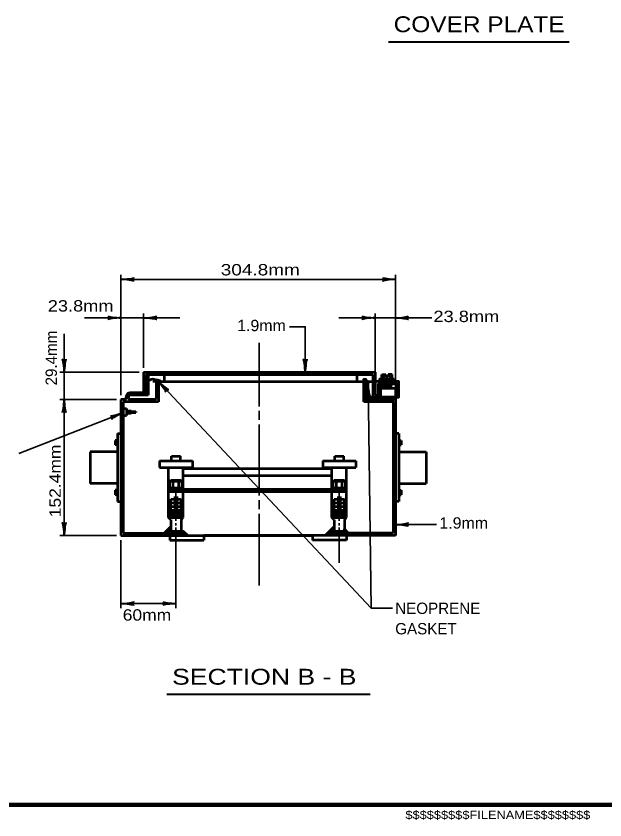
# Model space of a CAD drawing. Extents: x -29 to 827, y -10 to 534.
# Drawn here: x 444.2 to 599.9, y -2.7 to 210 of the extents above; entities that cross this region are included whole.
import ezdxf

# ---------------------------------------------------------------- set-up
doc = ezdxf.new("R2010")
doc.units = 0
doc.header["$LTSCALE"] = 1.2
doc.layers.add('1', color=7, linetype='Continuous', lineweight=53)

msp = doc.modelspace()

# ---------------------------------------------------------------- linework, layer by layer
at = {"layer": '1', "lineweight": 40}
for p, q in [((542.663, 203.223), (590.471, 203.223)), ((484.057, 30.568), (537.824, 30.568))]:
    msp.add_line(p, q, dxfattribs=at)
at = {"layer": '1', "lineweight": 35}
for p, q in [((471.918, 109.77), (471.918, 141.57)), ((544.518, 111.57), (544.518, 141.57)), ((471.918, 140.37), (544.518, 140.37)), ((471.918, 130.17), (462.318, 130.17)), ((477.918, 130.17), (471.918, 130.17)), ((477.918, 116.97), (477.918, 131.37)), ((477.918, 130.17), (487.518, 130.17)), ((539.118, 130.17), (529.518, 130.17)), ((539.118, 115.77), (539.118, 131.37)), ((539.118, 130.17), (544.518, 130.17)), ((544.518, 130.17), (554.118, 130.17)), ((456.918, 115.77), (456.918, 125.97)), ((508.518, 123.57), (508.518, 106.77)), ((476.718, 115.77), (455.718, 115.77)), ((470.718, 108.57), (455.718, 108.57)), ((472.505, 105.066), (444.934, 94.313)), ((508.518, 105.57), (508.518, 103.17)), ((508.518, 101.97), (508.518, 83.171)), ((486.468, 84.27), (486.468, 77.37)), ((529.668, 84.27), (529.668, 76.47)), ((508.518, 81.971), (508.518, 79.571)), ((486.468, 77.37), (486.468, 76.47)), ((508.518, 78.371), (508.518, 59.37)), ((486.468, 75.87), (486.468, 75.27)), ((486.468, 74.67), (486.468, 73.77)), ((529.668, 75.87), (529.668, 75.27)), ((529.668, 74.67), (529.668, 65.37)), ((544.518, 75.466), (555.357, 75.466)), ((470.718, 72.57), (455.718, 72.57)), ((486.468, 73.77), (486.468, 53.37)), ((471.918, 71.37), (471.918, 53.37)), ((471.918, 54.57), (486.468, 54.57)), ((538.121, 53.368), (543.735, 53.368))]:
    msp.add_line(p, q, dxfattribs=at)
at = {"layer": '1'}
for p, q in [((477.918, 115.77), (539.118, 115.77)), ((477.918, 115.77), (477.918, 110.37)), ((478.518, 115.17), (538.518, 115.17)), ((478.518, 115.17), (478.518, 110.37)), ((479.118, 115.17), (479.118, 109.77)), ((479.418, 115.77), (479.418, 115.17)), ((480.918, 115.77), (480.918, 115.17)), ((482.418, 115.77), (482.418, 115.17)), ((483.318, 115.17), (483.318, 113.373)), ((483.918, 115.77), (483.918, 115.17)), ((485.418, 115.77), (485.418, 115.17)), ((486.918, 115.77), (486.918, 115.17)), ((488.418, 115.77), (488.418, 115.17)), ((489.918, 115.77), (489.918, 115.17)), ((491.418, 115.77), (491.418, 115.17)), ((492.918, 115.77), (492.918, 115.17)), ((494.418, 115.77), (494.418, 115.17)), ((495.918, 115.77), (495.918, 115.17)), ((497.418, 115.77), (497.418, 115.17)), ((498.918, 115.77), (498.918, 115.17)), ((500.418, 115.77), (500.418, 115.17)), ((501.918, 115.77), (501.918, 115.17)), ((503.418, 115.77), (503.418, 115.17)), ((504.918, 115.77), (504.918, 115.17)), ((506.418, 115.77), (506.418, 115.17)), ((507.918, 115.77), (507.918, 115.17)), ((509.418, 115.77), (509.418, 115.17)), ((510.918, 115.77), (510.918, 115.17)), ((512.418, 115.77), (512.418, 115.17)), ((513.918, 115.77), (513.918, 115.17)), ((515.418, 115.77), (515.418, 115.17)), ((516.918, 115.77), (516.918, 115.17)), ((518.418, 115.77), (518.418, 115.17)), ((519.918, 115.77), (519.918, 115.17)), ((521.418, 115.77), (521.418, 115.17)), ((522.918, 115.77), (522.918, 115.17)), ((524.418, 115.77), (524.418, 115.17)), ((525.918, 115.77), (525.918, 115.17)), ((527.418, 115.77), (527.418, 115.17)), ((528.918, 115.77), (528.918, 115.17)), ((530.418, 115.77), (530.418, 115.17)), ((531.918, 115.77), (531.918, 115.17)), ((533.418, 115.77), (533.418, 115.17)), ((534.318, 115.17), (534.318, 113.373)), ((534.918, 115.77), (534.918, 115.17)), ((536.418, 115.77), (536.418, 115.17)), ((537.918, 115.77), (537.918, 115.17)), ((538.518, 115.17), (538.518, 109.17)), ((539.118, 115.77), (539.118, 109.77)), ((540.918, 113.97), (540.918, 115.17)), ((540.918, 115.17), (541.968, 115.17)), ((541.443, 115.17), (541.443, 113.97)), ((541.968, 115.17), (541.968, 114.57)), ((543.618, 115.17), (542.568, 115.17)), ((542.568, 115.17), (542.568, 114.57)), ((543.093, 115.17), (543.093, 113.97)), ((543.618, 113.97), (543.618, 115.17)), ((481.818, 113.37), (480.318, 113.37)), ((481.218, 113.37), (481.218, 108.57)), ((481.818, 113.37), (481.818, 107.97)), ((482.418, 113.373), (538.518, 113.373)), ((536.718, 113.475), (537.318, 113.475)), ((536.718, 112.875), (537.318, 112.875)), ((537.318, 113.475), (537.318, 112.875)), ((541.968, 114.57), (542.568, 114.57)), ((544.218, 113.97), (544.218, 113.37)), ((540.618, 111.57), (544.518, 111.57)), ((473.418, 108.57), (471.918, 108.57)), ((471.918, 108.57), (471.918, 72.57)), ((479.118, 110.37), (474.318, 110.37)), ((479.118, 109.77), (474.318, 109.77)), ((481.218, 108.57), (474.318, 108.57)), ((474.618, 108.57), (474.618, 107.97)), ((476.418, 108.57), (476.418, 107.97)), ((478.218, 108.57), (478.218, 107.97)), ((480.018, 108.57), (480.018, 107.97)), ((544.518, 109.17), (536.718, 109.17)), ((544.518, 108.57), (536.718, 108.57)), ((538.518, 108.57), (538.518, 107.97)), ((539.118, 109.17), (539.118, 108.57)), ((540.318, 108.57), (540.318, 107.97)), ((540.918, 109.17), (540.918, 108.57)), ((542.118, 108.57), (542.118, 107.97)), ((542.718, 109.17), (542.718, 108.57)), ((543.724, 108.57), (543.724, 107.97)), ((472.518, 106.77), (471.918, 106.77)), ((481.818, 107.97), (472.518, 107.97)), ((472.518, 107.97), (472.518, 73.17)), ((543.918, 107.97), (536.118, 107.97)), ((543.918, 107.97), (543.918, 73.17)), ((544.518, 106.77), (543.918, 106.77)), ((472.518, 104.97), (471.918, 104.97)), ((472.518, 106.17), (473.418, 106.17)), ((472.518, 104.37), (473.418, 104.37)), ((473.418, 106.17), (473.418, 104.37)), ((473.418, 105.57), (474.618, 105.57)), ((473.418, 104.97), (474.618, 104.97)), ((474.618, 105.57), (474.618, 104.97)), ((474.618, 105.42), (475.818, 105.42)), ((474.618, 105.12), (475.818, 105.12)), ((475.818, 105.42), (475.818, 105.12)), ((544.518, 104.97), (543.918, 104.97)), ((472.518, 103.17), (471.918, 103.17)), ((544.518, 103.17), (543.918, 103.17)), ((472.518, 101.37), (471.918, 101.37)), ((544.518, 101.37), (543.918, 101.37)), ((471.018, 99.57), (471.018, 81.57)), ((471.018, 99.57), (471.918, 99.57)), ((472.518, 99.57), (471.918, 99.57)), ((544.518, 99.57), (543.918, 99.57)), ((545.418, 99.57), (544.518, 99.57)), ((545.418, 99.57), (545.418, 81.57)), ((471.018, 97.77), (470.418, 97.77)), ((470.418, 97.77), (470.418, 96.57)), ((471.018, 96.57), (470.418, 96.57)), ((472.518, 97.77), (471.918, 97.77)), ((472.518, 95.97), (471.918, 95.97)), ((544.518, 97.77), (543.918, 97.77)), ((544.518, 95.97), (543.918, 95.97)), ((545.418, 97.77), (546.018, 97.77)), ((545.418, 96.57), (546.018, 96.57)), ((546.018, 97.77), (546.018, 96.57)), ((471.018, 94.77), (463.818, 94.77)), ((463.818, 94.77), (463.818, 86.37)), ((472.518, 94.17), (471.918, 94.17)), ((544.518, 94.17), (543.918, 94.17)), ((545.418, 94.77), (552.618, 94.77)), ((552.618, 94.77), (552.618, 86.37)), ((472.518, 92.37), (471.918, 92.37)), ((482.118, 92.37), (490.818, 92.37)), ((482.118, 92.37), (482.118, 90.57)), ((485.268, 92.37), (485.268, 93.57)), ((485.268, 93.57), (487.668, 93.57)), ((487.668, 92.37), (487.668, 93.57)), ((490.818, 92.37), (490.818, 90.57)), ((525.318, 92.37), (534.018, 92.37)), ((525.318, 92.37), (525.318, 90.57)), ((528.468, 92.37), (528.468, 93.57)), ((528.468, 93.57), (530.868, 93.57)), ((530.868, 92.37), (530.868, 93.57)), ((534.018, 92.37), (534.018, 90.57)), ((544.518, 92.37), (543.918, 92.37)), ((472.518, 90.57), (471.918, 90.57)), ((482.118, 90.57), (490.818, 90.57)), ((484.518, 77.37), (484.518, 90.57)), ((488.418, 77.37), (488.418, 90.57)), ((488.418, 90.285), (527.718, 90.285)), ((525.318, 90.57), (534.018, 90.57)), ((527.718, 77.37), (527.718, 90.57)), ((531.618, 77.37), (531.618, 90.57)), ((544.518, 90.57), (543.918, 90.57)), ((472.518, 88.77), (471.918, 88.77)), ((484.818, 86.97), (485.118, 87.27)), ((485.118, 87.27), (487.818, 87.27)), ((487.818, 87.27), (488.118, 86.97)), ((488.418, 88.485), (527.718, 88.485)), ((528.018, 86.97), (528.318, 87.27)), ((528.318, 87.27), (531.018, 87.27)), ((531.018, 87.27), (531.318, 86.97)), ((544.518, 88.77), (543.918, 88.77)), ((471.018, 86.37), (463.818, 86.37)), ((472.518, 86.97), (471.918, 86.97)), ((472.518, 85.17), (471.918, 85.17)), ((484.818, 86.97), (488.118, 86.97)), ((484.818, 85.17), (484.818, 86.97)), ((484.818, 85.17), (488.118, 85.17)), ((485.718, 85.17), (485.718, 86.97)), ((487.218, 85.17), (487.218, 86.97)), ((488.118, 85.17), (488.118, 86.97)), ((528.018, 86.97), (531.318, 86.97)), ((528.018, 85.17), (528.018, 86.97)), ((528.018, 85.17), (531.318, 85.17)), ((528.918, 85.17), (528.918, 86.97)), ((530.418, 85.17), (530.418, 86.97)), ((531.318, 85.17), (531.318, 86.97)), ((544.518, 86.97), (543.918, 86.97)), ((544.518, 85.17), (543.918, 85.17)), ((545.418, 86.37), (552.618, 86.37)), ((471.018, 84.57), (470.418, 84.57)), ((470.418, 84.57), (470.418, 83.37)), ((471.018, 83.37), (470.418, 83.37)), ((472.518, 83.37), (471.918, 83.37)), ((484.518, 84.87), (488.418, 84.87)), ((484.518, 84.27), (488.418, 84.27)), ((488.418, 84.87), (528.018, 84.87)), ((488.418, 84.27), (528.018, 84.27)), ((527.718, 84.87), (531.618, 84.87)), ((527.718, 84.27), (531.618, 84.27)), ((544.518, 83.37), (543.918, 83.37)), ((545.418, 84.57), (546.018, 84.57)), ((545.418, 83.37), (546.018, 83.37)), ((546.018, 84.57), (546.018, 83.37)), ((471.018, 81.57), (471.918, 81.57)), ((472.518, 81.57), (471.918, 81.57)), ((485.118, 78.57), (485.118, 82.17)), ((485.118, 82.17), (487.818, 82.17)), ((485.118, 81.21), (487.818, 81.21)), ((485.868, 82.65), (487.068, 82.65)), ((485.868, 81.69), (487.068, 81.69)), ((487.818, 78.57), (487.818, 82.17)), ((528.318, 78.57), (528.318, 82.17)), ((528.318, 82.17), (531.018, 82.17)), ((528.318, 81.21), (531.018, 81.21)), ((529.068, 82.65), (530.268, 82.65)), ((529.068, 81.69), (530.268, 81.69)), ((531.018, 78.57), (531.018, 82.17)), ((544.518, 81.57), (543.918, 81.57)), ((545.418, 81.57), (544.518, 81.57)), ((472.518, 79.77), (471.918, 79.77)), ((485.118, 80.25), (487.818, 80.25)), ((485.118, 79.29), (487.818, 79.29)), ((485.868, 80.73), (487.068, 80.73)), ((485.868, 79.77), (487.068, 79.77)), ((528.318, 80.25), (531.018, 80.25)), ((528.318, 79.29), (531.018, 79.29)), ((529.068, 80.73), (530.268, 80.73)), ((529.068, 79.77), (530.268, 79.77)), ((544.518, 79.77), (543.918, 79.77)), ((472.518, 77.97), (471.918, 77.97)), ((484.518, 78.57), (488.418, 78.57)), ((484.518, 77.97), (488.418, 77.97)), ((484.518, 77.37), (488.418, 77.37)), ((485.118, 76.77), (484.518, 77.37)), ((485.118, 76.77), (485.118, 73.77)), ((487.818, 76.77), (488.418, 77.37)), ((487.818, 76.77), (487.818, 73.77)), ((527.718, 78.57), (531.618, 78.57)), ((527.718, 77.97), (531.618, 77.97)), ((527.718, 77.37), (531.618, 77.37)), ((528.318, 76.77), (527.718, 77.37)), ((531.018, 76.77), (531.618, 77.37)), ((531.018, 76.77), (531.018, 73.77)), ((544.518, 77.97), (543.918, 77.97)), ((472.518, 76.17), (471.918, 76.17)), ((483.918, 73.77), (485.118, 74.97)), ((525.918, 72.57), (528.318, 74.97)), ((544.518, 76.17), (543.918, 76.17)), ((472.518, 74.37), (471.918, 74.37)), ((474.318, 73.17), (474.318, 72.57)), ((476.118, 73.17), (476.118, 72.57)), ((477.918, 73.17), (477.918, 72.57)), ((479.718, 73.17), (479.718, 72.57)), ((481.518, 73.17), (481.518, 72.57)), ((483.918, 73.77), (483.318, 73.17)), ((483.318, 73.17), (483.318, 72.57)), ((483.918, 73.77), (483.918, 72.57)), ((483.918, 73.77), (488.418, 73.77)), ((484.818, 72.57), (484.818, 71.37)), ((488.418, 73.77), (489.618, 72.57)), ((493.818, 72.57), (493.818, 71.37)), ((522.618, 72.57), (522.618, 71.37)), ((527.118, 73.77), (525.918, 72.57)), ((527.118, 73.77), (531.618, 73.77)), ((527.118, 73.17), (531.618, 73.17)), ((531.018, 74.37), (531.618, 73.77)), ((531.618, 73.215), (531.618, 73.77)), ((531.618, 73.77), (532.218, 73.17)), ((543.918, 73.17), (531.618, 73.17)), ((531.618, 72.57), (531.618, 71.37)), ((533.718, 73.17), (533.718, 72.57)), ((535.518, 73.17), (535.518, 72.57)), ((537.318, 73.17), (537.318, 72.57)), ((539.118, 73.17), (539.118, 72.57)), ((540.918, 73.17), (540.918, 72.57)), ((542.718, 73.17), (542.718, 72.57)), ((544.518, 74.37), (543.918, 74.37)), ((484.818, 71.37), (493.818, 71.37)), ((531.618, 71.37), (522.618, 71.37))]:
    msp.add_line(p, q, dxfattribs=at)
at = {"layer": '1', "lineweight": 158}
msp.add_line((820.158, 1.358), (28.558, 1.358), dxfattribs=at)
at = {"layer": '1', "lineweight": 35}
for points in [[(520.649, 115.77), (520.649, 127.825), (516.488, 127.825)], [(456.918, 115.77), (456.918, 108.57), (456.918, 72.57)], [(481.818, 113.37), (538.121, 53.368), (537.28, 112.875)]]:
    msp.add_lwpolyline(points, dxfattribs=at)
at = {"layer": '1'}
for points in [[(536.118, 107.97), (536.118, 113.97), (536.718, 113.97), (536.718, 107.97)], [(539.118, 109.77), (540.018, 109.77), (540.018, 112.77), (544.818, 112.77), (544.818, 109.17), (545.418, 109.17), (545.418, 113.37), (539.118, 113.37)], [(544.218, 113.97), (540.318, 113.97), (540.318, 113.37)], [(540.618, 109.17), (540.618, 112.17), (543.618, 112.17)], [(544.518, 111.57), (544.518, 99.57), (544.518, 81.57), (544.518, 72.57)], [(528.318, 76.77), (528.318, 73.77), (527.118, 73.77), (528.318, 74.97), (528.318, 73.77)], [(471.918, 72.57), (489.618, 72.57), (522.618, 72.57)], [(472.518, 73.17), (483.918, 73.17), (488.418, 73.17)], [(544.518, 72.57), (527.118, 72.57), (493.818, 72.57)], [(531.618, 73.77), (531.618, 72.57), (531.618, 73.134)]]:
    msp.add_lwpolyline(points, dxfattribs=at)
for points in [[(483.918, 73.77), (485.118, 74.97), (485.118, 73.77)], [(483.918, 73.17), (483.318, 73.17), (483.918, 73.77)], [(488.418, 72.57), (488.418, 73.77), (489.618, 72.57)], [(525.918, 72.57), (527.118, 73.77), (527.118, 72.57)], [(531.018, 73.77), (531.018, 74.37), (531.618, 73.77)], [(531.618, 73.17), (531.618, 73.77), (532.218, 73.17)]]:
    msp.add_lwpolyline(points, close=True, dxfattribs=at)
for centre, radius, start, end in [((474.45, 109.179), 1.198, 96.30976, 210.56014), ((474.501, 109.17), 0.627, 106.92536, 253.07464)]:
    msp.add_arc(centre, radius, start, end, dxfattribs=at)
at = {"layer": '1', "lineweight": 40}
for centre, major_axis, ratio, start_param, end_param in [((473.228, 140.702), (-2.143, -0.187), 0.122415, 0.8963533, 3.1415927), ((473.228, 140.702), (-2.143, -0.187), 0.122415, 0.8963533, 3.1415927), ((543.174, 140.624), (2.108, -0.211), 0.07063, 3.1407148, 5.41811), ((473.263, 140.116), (-2.108, 0.211), 0.07063, 3.1407148, 5.41811), ((473.263, 140.116), (-2.108, 0.211), 0.07063, 3.1407148, 5.41811), ((543.209, 140.039), (2.143, 0.187), 0.122415, 0.8963533, 3.1415927), ((470.609, 129.839), (2.143, 0.187), 0.122415, 0.8963533, 3.1415927), ((470.609, 129.839), (2.143, 0.187), 0.122415, 0.8963533, 3.1415927), ((470.574, 130.424), (2.108, -0.211), 0.07063, 3.1407148, 5.41811), ((470.574, 130.424), (2.108, -0.211), 0.07063, 3.1407148, 5.41811), ((479.263, 129.916), (-2.108, 0.211), 0.07063, 3.1407148, 5.41811), ((479.228, 130.502), (-2.143, -0.187), 0.122415, 0.8963533, 3.1415927), ((537.809, 129.839), (2.143, 0.187), 0.122415, 0.8963533, 3.1415927), ((537.774, 130.424), (2.108, -0.211), 0.07063, 3.1407148, 5.41811), ((545.863, 129.916), (-2.108, 0.211), 0.07063, 3.1407148, 5.41811), ((545.828, 130.502), (-2.143, -0.187), 0.122415, 0.8963533, 3.1415927), ((456.587, 117.08), (0.187, -2.143), 0.122415, 0.8963533, 3.1415927), ((456.587, 117.08), (0.187, -2.143), 0.122415, 0.8963533, 3.1415927), ((457.172, 117.115), (-0.211, -2.108), 0.07063, 3.1407148, 5.41811), ((457.172, 117.115), (-0.211, -2.108), 0.07063, 3.1407148, 5.41811), ((520.317, 117.08), (0.187, -2.143), 0.122415, 0.8963533, 3.1415927), ((520.317, 117.08), (0.187, -2.143), 0.122415, 0.8963533, 3.1415927), ((520.903, 117.115), (-0.211, -2.108), 0.07063, 3.1407148, 5.41811), ((520.903, 117.115), (-0.211, -2.108), 0.07063, 3.1407148, 5.41811), ((482.553, 112.216), (1.289, -1.681), 0.07063, 6.2823074, 8.5597026), ((482.553, 112.216), (1.289, -1.681), 0.07063, 6.2823074, 8.5597026), ((482.956, 112.642), (-1.603, 1.434), 0.122415, 0.8963533, 3.1415927), ((482.956, 112.642), (-1.603, 1.434), 0.122415, 0.8963533, 3.1415927), ((537.045, 111.527), (-0.181, -2.111), 0.07063, 6.2823074, 8.5597026), ((537.63, 111.57), (-0.218, 2.14), 0.122415, 0.8963533, 3.1415927), ((456.664, 107.226), (0.211, 2.108), 0.07063, 3.1407148, 5.41811), ((457.25, 107.261), (-0.187, 2.143), 0.122415, 0.8963533, 3.1415927), ((471.16, 104.814), (-2.04, -0.569), 0.07063, 6.2823074, 8.5597026), ((471.16, 104.814), (-2.04, -0.569), 0.07063, 6.2823074, 8.5597026), ((471.406, 104.281), (1.928, 0.953), 0.122415, 0.8963533, 3.1415927), ((471.406, 104.281), (1.928, 0.953), 0.122415, 0.8963533, 3.1415927), ((456.587, 73.88), (0.187, -2.143), 0.122415, 0.8963533, 3.1415927), ((457.172, 73.915), (-0.211, -2.108), 0.07063, 3.1407148, 5.41811), ((545.863, 75.212), (-2.108, 0.211), 0.07063, 3.1407148, 5.41811), ((545.828, 75.797), (-2.143, -0.187), 0.122415, 0.8963533, 3.1415927), ((473.263, 54.316), (-2.108, 0.211), 0.07063, 3.1407148, 5.41811), ((473.263, 54.316), (-2.108, 0.211), 0.07063, 3.1407148, 5.41811), ((473.228, 54.902), (-2.143, -0.187), 0.122415, 0.8963533, 3.1415927), ((473.228, 54.902), (-2.143, -0.187), 0.122415, 0.8963533, 3.1415927), ((485.159, 54.239), (2.143, 0.187), 0.122415, 0.8963533, 3.1415927), ((485.159, 54.239), (2.143, 0.187), 0.122415, 0.8963533, 3.1415927), ((485.124, 54.824), (2.108, -0.211), 0.07063, 3.1407148, 5.41811), ((485.124, 54.824), (2.108, -0.211), 0.07063, 3.1407148, 5.41811)]:
    msp.add_ellipse(centre, major_axis=major_axis, ratio=ratio, start_param=start_param, end_param=end_param, dxfattribs=at)
at = {"layer": '1'}
msp.add_spline([(479.118, 113.67), (479.618, 113.803), (480.048, 113.934), (480.683, 113.99), (480.851, 113.86), (481.468, 113.747), (481.711, 113.747), (482.178, 113.635), (482.418, 113.373)], degree=3, dxfattribs=at)

# ---------------------------------------------------------------- texts
for s, height, width, p in [('COVER PLATE', 4.2, 1.15, (544.048, 205.772)), ('304.8mm', 3, 1.25, (498.323, 141.418)), ('23.8mm', 3, 1.2, (452.57, 131.864)), ('23.8mm', 3, 1.2, (554.571, 129.073)), ('1.9mm', 3, 1.05, (502.659, 126.663)), ('1.9mm', 3, 1.05, (556.14, 74.41)), ('60mm', 3, 1.15, (472.398, 50.072)), ('SECTION B - B', 4.2, 1.25, (485.442, 33.117)), ('$$$$$$$$$FILENAME$$$$$$$$', 2.2, 1.15, (547.158, -2.442))]:
    msp.add_text(s, height=height, dxfattribs=dict(at, width=width)).set_placement(p)
msp.add_text('29.4mm', height=3, rotation=90, dxfattribs=at).set_placement((454.993, 112.303))
at = {"layer": '1', "width": 1.15}
msp.add_text('152.4mm', height=3, rotation=90, dxfattribs=at).set_placement((456.008, 77.426))
at = {"layer": '1'}
for s, p in [('NEOPRENE', (544.459, 51.834)), ('GASKET', (544.459, 46.434))]:
    msp.add_text(s, height=3, dxfattribs=at).set_placement(p)

doc.saveas('drawing.dxf')
